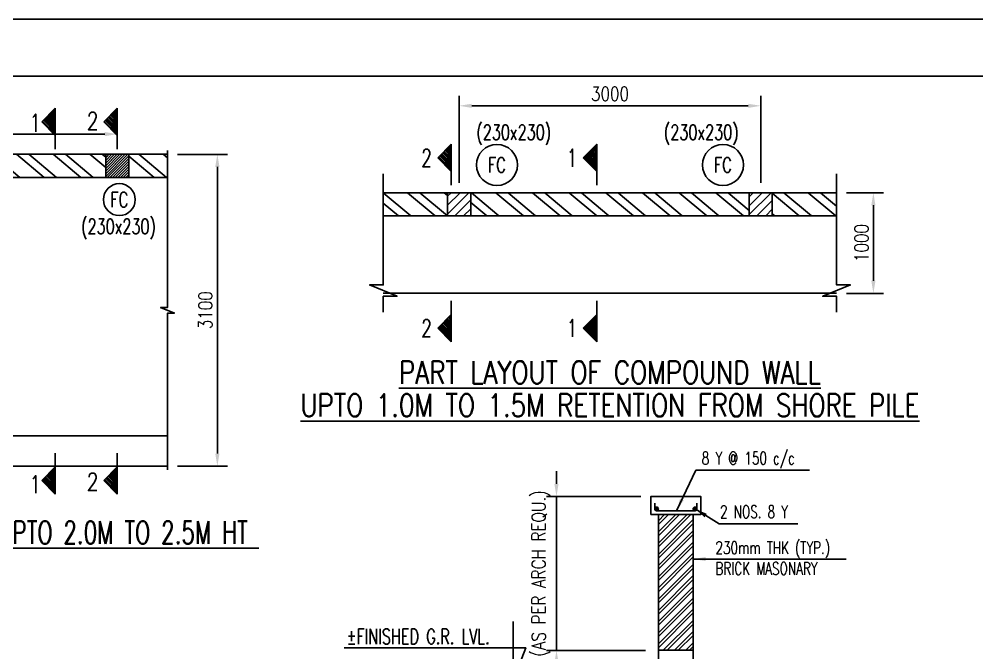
# Model space of a CAD drawing. Extents: x 345615 to 1272425, y -526289 to -156124.
# Drawn here: x 1059084 to 1078135, y -278878 to -266277 of the extents above; entities that cross this region are included whole.
import ezdxf
from ezdxf.enums import TextEntityAlignment as Align
from ezdxf.lldxf.tags import DXFTag

# ---------------------------------------------------------------- set-up
doc = ezdxf.new("R2010")
doc.units = 0
doc.header["$LTSCALE"] = 500
doc.header["$MEASUREMENT"] = 0
doc.header["$PDMODE"] = 35
doc.header["$PDSIZE"] = -15
doc.layers.get('DEFPOINTS').update_dxf_attribs({"color": 4})
for name, color, linetype in [('S-BRECK LINE', 8, 'Continuous'), ('S-COLUMN', 1, 'Continuous'), ('S-COLUMN CIRCLE', 9, 'Continuous'), ('S-COLUMN HATCH', 8, 'Continuous'), ('S-COLUMN NO', 2, 'Continuous'), ('S-CONCRET LINE', 4, 'Continuous'), ('S-DIM-1', 5, 'Continuous'), ('S-HATCH', 253, 'Continuous'), ('S-LEVEL SECTION', 3, 'Continuous'), ('S-REINFORCEMENT', 6, 'Continuous'), ('S-RETAINING WALL', 6, 'Continuous'), ('S-RETAINING WALL HATCH', 8, 'Continuous'), ('S-SECTION MARK', 1, 'Continuous'), ('S-TEXT-1', 4, 'Continuous'), ('S-TITIL', 6, 'Continuous'), ('s_TITILE', 9, 'Continuous')]:
    doc.layers.add(name, color=color, linetype=linetype)
doc.styles.add('ROMANS', font='simplex.shx', dxfattribs={"width": 0.8, "height": 275, "bigfont": 'bigfont.shx'})
tags = doc.linetypes.add('HIDDEN', pattern=[0.375, 0.25, -0.125]).pattern_tags.tags
tags[6:7] = [DXFTag(74, 4), DXFTag(75, 0), DXFTag(340, '0'), DXFTag(46, 1.0), DXFTag(50, 0.0), DXFTag(44, 0.0), DXFTag(45, 0.0)]
tags[4:5] = [DXFTag(74, 4), DXFTag(75, 0), DXFTag(340, '0'), DXFTag(46, 1.0), DXFTag(50, 0.0), DXFTag(44, 0.0), DXFTag(45, 0.0)]
doc.dimstyles.new('dim100', dxfattribs={"dimtxt": 250, "dimasz": 250, "dimexe": 200, "dimexo": 200, "dimgap": 100, "dimtad": 1, "dimdec": 0, "dimzin": 0, "dimdsep": 46, "dimtxsty": 'ROMANS', "dimcen": 0, "dimclrd": 5, "dimclre": 5, "dimclrt": 4, "dimadec": 0, "dimazin": 0, "dimtfac": 1, "dimtdec": 0, "dimtix": 1, "dimtofl": 0, "dimtmove": 2, "dimatfit": 3, "dimfxl": 0, "dimtolj": 1, "dimtzin": 0, "dimlwd": -1, "dimlwe": -1, "dimarcsym": 0})
doc.dimstyles.new('dim33.33', dxfattribs={"dimtxt": 250, "dimasz": 250, "dimexe": 200, "dimexo": 200, "dimgap": 100, "dimtad": 1, "dimdec": 0, "dimlfac": 0.333331, "dimzin": 0, "dimdsep": 46, "dimtxsty": 'ROMANS', "dimcen": 0, "dimclrd": 5, "dimclre": 5, "dimclrt": 4, "dimadec": 0, "dimazin": 0, "dimtfac": 1, "dimtdec": 0, "dimtix": 1, "dimtofl": 0, "dimtmove": 2, "dimatfit": 3, "dimfxl": 0, "dimtolj": 1, "dimtzin": 0, "dimlwd": -1, "dimlwe": -1, "dimarcsym": 0})
doc.dimstyles.new('dim50', dxfattribs={"dimtxt": 250, "dimasz": 250, "dimexe": 200, "dimexo": 200, "dimgap": 100, "dimtad": 1, "dimdec": 0, "dimlfac": 0.5, "dimzin": 0, "dimdsep": 46, "dimtxsty": 'ROMANS', "dimcen": 0, "dimclrd": 5, "dimclre": 5, "dimclrt": 4, "dimadec": 0, "dimazin": 0, "dimtfac": 1, "dimtdec": 0, "dimtix": 1, "dimtofl": 0, "dimtmove": 2, "dimatfit": 3, "dimfxl": 0, "dimtolj": 1, "dimtzin": 0, "dimlwd": -1, "dimlwe": -1, "dimarcsym": 0})
pattern_1 = [(45, (-17249178.5, 1132855.49), (-88.38834765, 88.38834765), [])]

# ---------------------------------------------------------------- blocks, each defined once
blk = doc.blocks.new('*D836')
at = {"layer": 'DEFPOINTS', "color": 0}
for p in [(1073837, -268000), (1067837, -269729, -1), (1073837, -269729, -1)]:
    blk.add_point(p, dxfattribs=at)
at = {"layer": 'S-TEXT-1', "color": 5}
for p, q in [((1067837, -269529), (1067837, -267800)), ((1073837, -269529), (1073837, -267800)), ((1068087, -268000), (1073587, -268000))]:
    blk.add_line(p, q, dxfattribs=at)
for points in [[(1068087, -267959), (1068087, -268042), (1067837, -268000)], [(1073587, -267959), (1073587, -268042), (1073837, -268000)]]:
    blk.add_solid(points, dxfattribs=at)
at = {"layer": 'S-TEXT-1', "color": 4, "insert": (1070837, -267763), "char_height": 275, "attachment_point": 5, "style": 'ROMANS'}
blk.add_mtext('\\A1;3000', dxfattribs=at)
blk = doc.blocks.new('*D837')
at = {"layer": 'DEFPOINTS', "color": 0}
for p in [(1075344, -269729, -1), (1075344, -271729, -1), (1076077, -271729)]:
    blk.add_point(p, dxfattribs=at)
at = {"layer": 'S-TEXT-1', "color": 5}
for p, q in [((1075544, -269729), (1076277, -269729)), ((1076077, -269979), (1076077, -271479)), ((1075544, -271729), (1076277, -271729))]:
    blk.add_line(p, q, dxfattribs=at)
for points in [[(1076035, -269979), (1076118, -269979), (1076077, -269729)], [(1076035, -271479), (1076118, -271479), (1076077, -271729)]]:
    blk.add_solid(points, dxfattribs=at)
at = {"layer": 'S-TEXT-1', "color": 4, "insert": (1075839, -270729), "char_height": 275, "attachment_point": 5, "rotation": 90, "style": 'ROMANS'}
blk.add_mtext('\\A1;1000', dxfattribs=at)
blk = doc.blocks.new('*D845')
at = {"layer": 'DEFPOINTS', "color": 0}
for p in [(1071652, -275768), (1069773, -278828), (1071742, -278828)]:
    blk.add_point(p, dxfattribs=at)
at = {"layer": 'S-DIM-1', "color": 5, "lineweight": -3}
for p, q in [((1069773, -275518), (1069773, -275268)), ((1069773, -275768), (1069773, -278828)), ((1069773, -279078), (1069773, -279328))]:
    blk.add_line(p, q, dxfattribs=at)
at = {"layer": 'S-DIM-1', "color": 5}
for p, q in [((1071452, -275768), (1069573, -275768)), ((1071542, -278828), (1069573, -278828))]:
    blk.add_line(p, q, dxfattribs=at)
for points in [[(1069731, -275518), (1069815, -275518), (1069773, -275768)], [(1069731, -279078), (1069815, -279078), (1069773, -278828)]]:
    blk.add_solid(points, dxfattribs=at)
at = {"layer": 'S-DIM-1', "color": 4, "insert": (1069464, -277298), "char_height": 275, "attachment_point": 5, "rotation": 90, "style": 'ROMANS'}
blk.add_mtext('\\A1;(AS PER ARCH REQU.)', dxfattribs=at)
blk = doc.blocks.new('A$C3C2A062F')
at = {"layer": 'S-COLUMN HATCH'}
h = blk.add_hatch(dxfattribs=at)
h.set_pattern_fill('ANSI31', color=256, scale=150, style=0)
h.set_pattern_definition([(45, (-56668.66, -124038.072), (-13.2582521, 13.2582521), [])])
h.paths.add_polyline_path([(115, -115), (-115, -115), (-115, 115), (115, 115)])
at = {"layer": 'S-COLUMN'}
for p, q in [((-115, -115), (-115, 115)), ((-115, 115), (115, 115)), ((115, 115), (115, -115)), ((115, -115), (-115, -115))]:
    blk.add_line(p, q, dxfattribs=at)
blk = doc.blocks.new('*U718')
at = {"layer": 'S-SECTION MARK', "ltscale": 5}
h = blk.add_hatch(dxfattribs=at)
h.set_pattern_fill('ANSI31', color=256, scale=172.406964, angle=-90, style=0)
h.set_pattern_definition([(45, (-328597.685, -32610.178), (15.2387667, -15.2387667), [])])
h.paths.add_polyline_path([(267, 2343), (0, 2615), (0, 2072)])
h = blk.add_hatch(dxfattribs=at)
h.set_pattern_fill('ANSI31', color=256, scale=172.406964, angle=-90, style=0)
h.set_pattern_definition([(45, (-1838.978, -79386.23), (15.2387667, -15.2387667), [])])
h.paths.add_polyline_path([(267, -4789), (0, -5061), (0, -4517)])
at = {"layer": 'S-SECTION MARK'}
for p, q in [((0, 1802), (0, 2615)), ((0, 2615), (267, 2343)), ((0, 2072), (267, 2343)), ((0, -4248), (0, -5061)), ((0, -4517), (267, -4789)), ((0, -5061), (267, -4789))]:
    blk.add_line(p, q, dxfattribs=at)
blk = doc.blocks.new('*D761')
at = {"layer": 'DEFPOINTS', "color": 0, "ltscale": 0.3}
for p in [(1061036, -268563), (1055036, -268965), (1061036, -268965)]:
    blk.add_point(p, dxfattribs=at)
at = {"layer": 'S-DIM-1', "color": 5, "ltscale": 0.3}
for p, q in [((1055036, -268765), (1055036, -268363)), ((1061036, -268765), (1061036, -268363)), ((1055286, -268563), (1060786, -268563))]:
    blk.add_line(p, q, dxfattribs=at)
for points in [[(1055286, -268521), (1055286, -268604), (1055036, -268563)], [(1060786, -268521), (1060786, -268604), (1061036, -268563)]]:
    blk.add_solid(points, dxfattribs=at)
at = {"layer": 'S-DIM-1', "color": 4, "lineweight": 0, "ltscale": 0.3, "char_height": 275, "style": 'ROMANS'}
for s, insert, attachment_point in [('\\A1;3000', (1058036, -268463), 8), ('\\A1;TYP', (1058036, -268663), 2)]:
    blk.add_mtext(s, dxfattribs=dict(at, insert=insert, attachment_point=attachment_point))
blk = doc.blocks.new('*U720')
at = {"layer": 'S-BRECK LINE'}
blk.add_lwpolyline([(-6350, 0), (-113, 0), (-113, -275), (113, 275), (113, 0), (6350, 0)], dxfattribs=at)
blk = doc.blocks.new('*D762')
at = {"layer": 'DEFPOINTS', "color": 0, "ltscale": 0.3}
for p in [(1062036, -268965), (1063027, -268965), (1062036, -275165)]:
    blk.add_point(p, dxfattribs=at)
at = {"layer": 'S-DIM-1', "color": 5, "ltscale": 0.3}
for p, q in [((1062236, -268965), (1063227, -268965)), ((1063027, -274915), (1063027, -269215)), ((1062236, -275165), (1063227, -275165))]:
    blk.add_line(p, q, dxfattribs=at)
for points in [[(1062985, -269215), (1063069, -269215), (1063027, -268965)], [(1062985, -274915), (1063069, -274915), (1063027, -275165)]]:
    blk.add_solid(points, dxfattribs=at)
at = {"layer": 'S-DIM-1', "color": 4, "lineweight": 0, "ltscale": 0.3, "insert": (1062789, -272065), "char_height": 275, "attachment_point": 5, "rotation": 90, "style": 'ROMANS'}
blk.add_mtext('\\A1;3100', dxfattribs=at)
blk = doc.blocks.new('zw$155A')
at = {"layer": 's_TITILE', "color": 7}
blk.add_lwpolyline([(0, 0), (88000, 0), (88000, 58000), (0, 58000)], close=True, dxfattribs=at)
at = {"layer": 's_TITILE', "color": 1}
blk.add_lwpolyline([(1300, 800), (78500, 800), (78500, 57200), (1300, 57200)], close=True, dxfattribs=at)

msp = doc.modelspace()

# ---------------------------------------------------------------- hatches: boundary and pattern name
at = {"layer": 'S-COLUMN HATCH'}
h = msp.add_hatch(dxfattribs=at)
h.set_pattern_fill('ANSI31', color=256, scale=1000, angle=360, style=0)
h.set_pattern_definition(pattern_1)
h.paths.add_polyline_path([(1067606.501, -270188.61), (1068066.501, -270188.61), (1068066.501, -269728.61), (1067606.501, -269728.61)])
h = msp.add_hatch(dxfattribs=at)
h.set_pattern_fill('ANSI31', color=256, scale=1000, angle=360, style=0)
h.set_pattern_definition(pattern_1)
h.paths.add_polyline_path([(1074066.501, -270188.61), (1073606.501, -270188.61), (1073606.501, -269728.61), (1074066.501, -269728.61)])
at = {"layer": 'S-HATCH'}
h = msp.add_hatch(dxfattribs=at)
h.set_pattern_fill('ANSI32', color=256, scale=1250, angle=275, style=0)
h.set_pattern_definition([(320, (-15477359.17, 846768.5), (301.306692, 359.083333), []), (320, (-15477339.9, 846548.37), (301.306692, 359.083333), [])])
h.paths.add_polyline_path([(1054035.862, -269424.52), (1054035.862, -268964.52), (1054805.862, -268964.52), (1054805.862, -269424.52)])
h.paths.add_polyline_path([(1062035.862, -269424.52), (1061265.862, -269424.52), (1061265.862, -268964.52), (1062035.862, -268964.52)])
h.paths.add_polyline_path([(1055265.862, -268964.52), (1060805.862, -268964.52), (1060805.862, -269424.52), (1055265.862, -269424.52)])
h = msp.add_hatch(dxfattribs=at)
h.set_pattern_fill('ANSI32', color=256, scale=1250, angle=275, style=0)
h.set_pattern_definition([(320, (-15363651.57, 838502.7), (301.306692, 359.083333), []), (320, (-15363632.3, 838282.56), (301.306692, 359.083333), [])])
h.paths.add_polyline_path([(1067606.501, -270188.61), (1067606.501, -269728.61), (1066328.507, -269728.61), (1066328.507, -270188.61)])
h = msp.add_hatch(dxfattribs=at)
h.set_pattern_fill('ANSI32', color=256, scale=1250, angle=275, style=0)
h.set_pattern_definition([(320, (-15364814.57, 838502.7), (301.306692, 359.083333), []), (320, (-15364795.3, 838282.56), (301.306692, 359.083333), [])])
h.paths.add_polyline_path([(1068066.501, -270188.61), (1068066.501, -269728.61), (1073606.501, -269728.61), (1073606.501, -270188.61)])
h = msp.add_hatch(dxfattribs=at)
h.set_pattern_fill('ANSI32', color=256, scale=1250, angle=275, style=0)
h.set_pattern_definition([(320, (-15368808.5, 838502.7), (301.306692, 359.083333), []), (320, (-15368789.26, 838282.56), (301.306692, 359.083333), [])])
h.paths.add_polyline_path([(1074066.501, -270188.61), (1074066.501, -269728.61), (1075344.495, -269728.61), (1075344.495, -270188.61)])
h = msp.add_hatch(dxfattribs=at)
h.set_pattern_fill('ANSI32', color=256, scale=420, style=0)
h.set_pattern_definition([(45, (-7610039.92, 122293.42), (-111.369318, 111.369318), []), (45, (-7609965.67, 122293.42), (-111.369318, 111.369318), [])])
h.paths.add_polyline_path([(1071801.624, -278827.716), (1072491.624, -278827.716), (1072491.624, -276127.716), (1071801.624, -276127.716)])
at = {"layer": 'S-SECTION MARK'}
h = msp.add_hatch(dxfattribs=at)
h.set_pattern_fill('ANSI31', color=256, scale=172.406964, angle=270, style=0)
h.set_pattern_definition([(315, (1065838.648, -193326.459), (15.2387667, 15.2387667), [])])
h.paths.add_polyline_path([(1067410.496, -269037.617), (1067677.626, -268765.752), (1067677.626, -269309.482)])
h = msp.add_hatch(dxfattribs=at)
h.set_pattern_fill('ANSI31', color=256, scale=172.406964, angle=270, style=0)
h.set_pattern_definition([(315, (1068733.955, -193326.459), (15.2387667, 15.2387667), [])])
h.paths.add_polyline_path([(1070305.804, -269037.617), (1070572.933, -268765.752), (1070572.933, -269309.482)])
h = msp.add_hatch(dxfattribs=at)
h.set_pattern_fill('ANSI31', color=256, scale=172.406964, angle=270, style=0)
h.set_pattern_definition([(315, (1065838.648, -194636.459), (15.2387667, 15.2387667), [])])
h.paths.add_polyline_path([(1067410.496, -272419.602), (1067677.626, -272691.468), (1067677.626, -272147.737)])
h = msp.add_hatch(dxfattribs=at)
h.set_pattern_fill('ANSI31', color=256, scale=172.406964, angle=270, style=0)
h.set_pattern_definition([(315, (1068733.955, -194636.459), (15.2387667, 15.2387667), [])])
h.paths.add_polyline_path([(1070305.804, -272419.602), (1070572.933, -272691.468), (1070572.933, -272147.737)])

# ---------------------------------------------------------------- linework, layer by layer
at = {"color": 4, "linetype": 'HIDDEN', "ltscale": 0.5}
msp.add_line((1062035.862, -274564.52), (1054035.862, -274564.52), dxfattribs=at)
at = {"color": 4, "ltscale": 0.25}
msp.add_line((1062035.862, -275164.52), (1054035.862, -275164.52), dxfattribs=at)
at = {"layer": 'S-BRECK LINE', "elevation": -0.168}
for points in [[(1066328.507, -272103.61), (1066328.507, -271785.679), (1066603.255, -271785.679), (1066053.76, -271560.048), (1066328.507, -271560.048), (1066328.507, -269353.61)], [(1075344.495, -272103.61), (1075344.495, -271785.679), (1075069.747, -271785.679), (1075619.243, -271560.048), (1075344.495, -271560.048), (1075344.495, -269353.61)]]:
    msp.add_lwpolyline(points, dxfattribs=at)
at = {"layer": 'S-COLUMN', "color": 4}
msp.add_line((1071801.624, -278788.712, -189.754), (1071801.624, -276127.716, -189.754), dxfattribs=at)
at = {"layer": 'S-COLUMN', "elevation": -0.168}
for points in [[(1067606.501, -270188.61), (1068066.501, -270188.61), (1068066.501, -269728.61), (1067606.501, -269728.61)], [(1074066.501, -270188.61), (1073606.501, -270188.61), (1073606.501, -269728.61), (1074066.501, -269728.61)]]:
    msp.add_lwpolyline(points, close=True, dxfattribs=at)
at = {"layer": 'S-COLUMN', "color": 4, "elevation": -189.754}
for points in [[(1071801.624, -278827.716), (1071801.624, -276127.716)], [(1072491.624, -276127.716), (1072491.624, -278827.716)]]:
    msp.add_lwpolyline(points, dxfattribs=at)
at = {"layer": 'S-COLUMN CIRCLE'}
for centre, radius in [((1068589.027, -269176.135, -0.168), 407.525), ((1073083.976, -269176.135, -0.168), 407.525), ((1061077.154, -269865.381), 317.825)]:
    msp.add_circle(centre, radius, dxfattribs=at)
at = {"layer": 'S-CONCRET LINE'}
msp.add_line((1075344.495, -271728.61, -0.168), (1066328.507, -271728.61, -0.168), dxfattribs=at)
msp.add_lwpolyline([(1062035.862, -268964.52), (1062035.862, -269424.52), (1054035.862, -269424.52), (1054035.862, -268964.52)], close=True, dxfattribs=at)
for points, elevation in [([(1067606.501, -270188.61), (1067606.501, -269728.61), (1066328.507, -269728.61), (1066328.507, -270188.61)], -0.168), ([(1068066.501, -270188.61), (1068066.501, -269728.61), (1073606.501, -269728.61), (1073606.501, -270188.61)], -0.168), ([(1074066.501, -270188.61), (1074066.501, -269728.61), (1075344.495, -269728.61), (1075344.495, -270188.61)], -0.168), ([(1071651.624, -276127.716), (1071651.624, -275767.716), (1072641.624, -275767.716), (1072641.624, -276127.716)], -189.754)]:
    msp.add_lwpolyline(points, close=True, dxfattribs=dict(at, elevation=elevation))
at = {"layer": 'S-LEVEL SECTION', "elevation": -189.754}
msp.add_lwpolyline([(1068912.972, -278257.316), (1068912.972, -279427.716), (1069162.972, -278777.716), (1065552.343, -278777.716)], dxfattribs=at)
at = {"layer": 'S-REINFORCEMENT', "color": 5, "elevation": -189.754}
msp.add_lwpolyline([(1072566.624, -275902.716), (1072566.624, -276015.216, -0.414213562), (1072529.124, -276052.716), (1071764.124, -276052.716, -0.414213562), (1071726.624, -276015.216), (1071726.624, -275902.716)], format="xyb", dxfattribs=at)
at = {"layer": 'S-REINFORCEMENT', "color": 5, "const_width": 37.5, "elevation": -189.754}
for points in [[(1071745.374, -276015.216, 1), (1071782.874, -276015.216, 1)], [(1072547.874, -276015.216, -1), (1072510.374, -276015.216, -1)]]:
    msp.add_lwpolyline(points, format="xyb", close=True, dxfattribs=at)
at = {"layer": 'S-REINFORCEMENT', "color": 5}
for centre in [(1071764.124, -276015.216, -189.754), (1072529.124, -276015.216, -189.754)]:
    msp.add_circle(centre, 37.5, dxfattribs=at)
at = {"layer": 'S-RETAINING WALL', "color": 4}
msp.add_line((1072491.624, -278827.716, -189.754), (1071801.624, -278827.716, -189.754), dxfattribs=at)
at = {"layer": 'S-RETAINING WALL', "color": 4, "elevation": -189.754}
for points in [[(1071801.624, -285727.716), (1071801.624, -278827.716)], [(1072491.624, -286927.716), (1072491.624, -278827.716)]]:
    msp.add_lwpolyline(points, dxfattribs=at)
at = {"layer": 'S-SECTION MARK'}
for p, q in [((1067410.496, -269037.617, -0.168), (1067677.626, -268765.752, -0.168)), ((1067677.626, -269578.61, -0.168), (1067677.626, -268765.752, -0.168)), ((1070305.804, -269037.617, -0.168), (1070572.933, -268765.752, -0.168)), ((1070572.933, -269578.61, -0.168), (1070572.933, -268765.752, -0.168)), ((1067677.626, -269309.482, -0.168), (1067410.496, -269037.617, -0.168)), ((1070572.933, -269309.482, -0.168), (1070305.804, -269037.617, -0.168)), ((1067677.626, -271878.61, -0.168), (1067677.626, -272691.468, -0.168)), ((1070572.933, -271878.61, -0.168), (1070572.933, -272691.468, -0.168)), ((1067677.626, -272147.737, -0.168), (1067410.496, -272419.602, -0.168)), ((1070572.933, -272147.737, -0.168), (1070305.804, -272419.602, -0.168)), ((1067410.496, -272419.602, -0.168), (1067677.626, -272691.468, -0.168)), ((1070305.804, -272419.602, -0.168), (1070572.933, -272691.468, -0.168))]:
    msp.add_line(p, q, dxfattribs=at)

# ---------------------------------------------------------------- block references
at = {"xscale": 1.420454545454545, "yscale": 1.420454545454545, "zscale": 1.420454545454545}
msp.add_blockref('zw$155A', (1012978.311, -348663.35), dxfattribs=at)
at = {"layer": 'S-REINFORCEMENT', "color": 30, "lineweight": 0, "ltscale": 0.3, "xscale": 2, "yscale": 2, "zscale": 2}
msp.add_blockref('A$C3C2A062F', (1061035.862, -269194.52), dxfattribs=at)
at = {"layer": 'S-RETAINING WALL HATCH', "xscale": -1}
for p in [(1059802.084, -270662.216), (1061035.862, -270662.216)]:
    msp.add_blockref('*U718', p, dxfattribs=at)
at = {"layer": 'S-RETAINING WALL HATCH', "xscale": 0.5, "yscale": 0.5, "zscale": 0.5, "rotation": 90}
msp.add_blockref('*U720', (1062035.862, -272064.52), dxfattribs=at)

# ---------------------------------------------------------------- texts
at = {"layer": 'S-COLUMN NO', "style": 'ROMANS', "width": 0.7}
for p in [(1068181.501, -268526.135, -0.168), (1071911.501, -268526.135, -0.168), (1060318.91, -270398.939, -1.253)]:
    msp.add_text('(230x230)', height=300, dxfattribs=at).set_placement(p, align=Align.MIDDLE_LEFT)
for p in [(1068589.027, -269176.135, -0.168), (1073083.976, -269176.135, -0.168), (1061077.154, -269865.381)]:
    msp.add_text('FC', height=300, dxfattribs=at).set_placement(p, align=Align.MIDDLE)
at = {"layer": 'S-LEVEL SECTION', "style": 'ROMANS', "width": 0.7}
msp.add_text('%%PFINISHED G.R. LVL.', height=300, dxfattribs=at).set_placement((1065599.106, -278552.716, -189.754), align=Align.MIDDLE_LEFT)
at = {"layer": 'S-SECTION MARK', "style": 'ROMANS'}
for s, height, width, p in [('1', 349.999, 0.8, (1059402.001, -268339.697)), ('2', 349.999, 0.8, (1060545.95, -268301.999)), ('2', 350, 0.7, (1067187.714, -269036.255, -0.168)), ('1', 350, 0.7, (1070083.021, -269036.255, -0.168)), ('2', 350, 0.7, (1067187.714, -272420.964, -0.168)), ('1', 350, 0.7, (1070083.021, -272420.964, -0.168)), ('1', 349.999, 0.8, (1059402.001, -275527.199)), ('2', 349.999, 0.8, (1060545.95, -275477.504))]:
    msp.add_text(s, height=height, dxfattribs=dict(at, width=width)).set_placement(p, align=Align.MIDDLE)
at = {"layer": 'S-TEXT-1', "style": 'ROMANS', "width": 0.7}
for s, p in [('8 Y @ 150 c/c', (1072662.124, -275006.961, -189.754)), ('2 NOS. 8 Y', (1073026.958, -276072.845, -189.754)), ('230mm THK (TYP.)', (1072934.958, -276787.214, -189.754)), ('BRICK MASONARY', (1072934.958, -277201.5, -189.754))]:
    msp.add_text(s, height=250, dxfattribs=at).set_placement(p, align=Align.MIDDLE_LEFT)
at = {"layer": 'S-TITIL', "style": 'ROMANS', "width": 0.8}
for s, p in [('%%UPART LAYOUT OF COMPOUND WALL', (1070836.501, -273301.031, -0.168)), ('%%UUPTO 1.0M TO 1.5M RETENTION FROM SHORE PILE', (1070836.501, -273954.814, -0.168))]:
    msp.add_text(s, height=450, dxfattribs=at).set_placement(p, align=Align.MIDDLE_CENTER)
at = {"layer": 'S-TITIL', "color": 6, "style": 'ROMANS', "width": 0.7}
msp.add_text('%%ULAYOUT OF COMPOUND WALL UPTO 2.0M TO 2.5M HT ', height=450, dxfattribs=at).set_placement((1058093.186, -276483.492), align=Align.MIDDLE)

# ---------------------------------------------------------------- dimensions: what is measured, and where the dimension line sits
at = {"layer": 'S-DIM-1', "color": 30, "lineweight": 0, "ltscale": 0.3}
dim = msp.add_linear_dim(base=(1061035.862, -268562.676), p1=(1055035.862, -268964.52), p2=(1061035.862, -268964.52), text='<>\\XTYP', dimstyle='dim50', override={"dimtxt": 250, "dimasz": 250}, dxfattribs=at)
dim.commit()
dim.dimension.update_dxf_attribs({"geometry": '*D761', "text_midpoint": (1058035.862, -268562.676)})
dim = msp.add_linear_dim(base=(1063026.895, -268964.52), p1=(1062035.862, -275164.52), p2=(1062035.862, -268964.52), angle=90, dimstyle='dim50', override={"dimtxt": 250, "dimasz": 250}, dxfattribs=at)
dim.commit()
dim.dimension.update_dxf_attribs({"geometry": '*D762', "text_midpoint": (1062789.395, -272064.52)})
at = {"layer": 'S-DIM-1'}
dim = msp.add_linear_dim(base=(1069773.124, -278827.716, -189.754), p1=(1071651.624, -275767.716, -189.754), p2=(1071741.624, -278827.716, -189.754), angle=90, text='(AS PER ARCH REQU.)', dimstyle='dim33.33', override={"dimtofl": 1, "dimtmove": 0, "dimlwd": 65533}, dxfattribs=at)
dim.commit()
dim.dimension.update_dxf_attribs({"geometry": '*D845', "text_midpoint": (1069463.601, -277297.716, -189.754)})
at = {"layer": 'S-TEXT-1', "color": 5}
dim = msp.add_linear_dim(base=(1073836.501, -268000.453, 1.086), p1=(1067836.501, -269728.61, -0.168), p2=(1073836.501, -269728.61, -0.168), dimstyle='dim50', dxfattribs=at)
dim.commit()
dim.dimension.update_dxf_attribs({"geometry": '*D836', "text_midpoint": (1070836.501, -267762.953, 1.086)})
dim = msp.add_linear_dim(base=(1076076.534, -271728.61, 1.086), p1=(1075344.495, -269728.61, -0.168), p2=(1075344.495, -271728.61, -0.168), angle=270, dimstyle='dim50', dxfattribs=at)
dim.commit()
dim.dimension.update_dxf_attribs({"geometry": '*D837', "text_midpoint": (1075839.034, -270728.61, 1.086)})

# ---------------------------------------------------------------- leaders
at = {"layer": 'S-DIM-1'}
for points, dimstyle in [([(1072161.124, -276052.716, -189.754), (1072542.124, -275246.961, -189.754), (1074807.694, -275246.961, -189.754)], 'dim33.33'), ([(1072529.124, -276015.216, -189.754), (1073008.194, -276312.845, -189.754), (1074575.564, -276312.845, -189.754)], 'dim33.33'), ([(1072491.624, -277012.214, -189.754), (1075537.821, -277012.214, -189.754)], 'dim100')]:
    msp.add_leader(points, dimstyle=dimstyle, dxfattribs=at)

doc.saveas('drawing.dxf')
